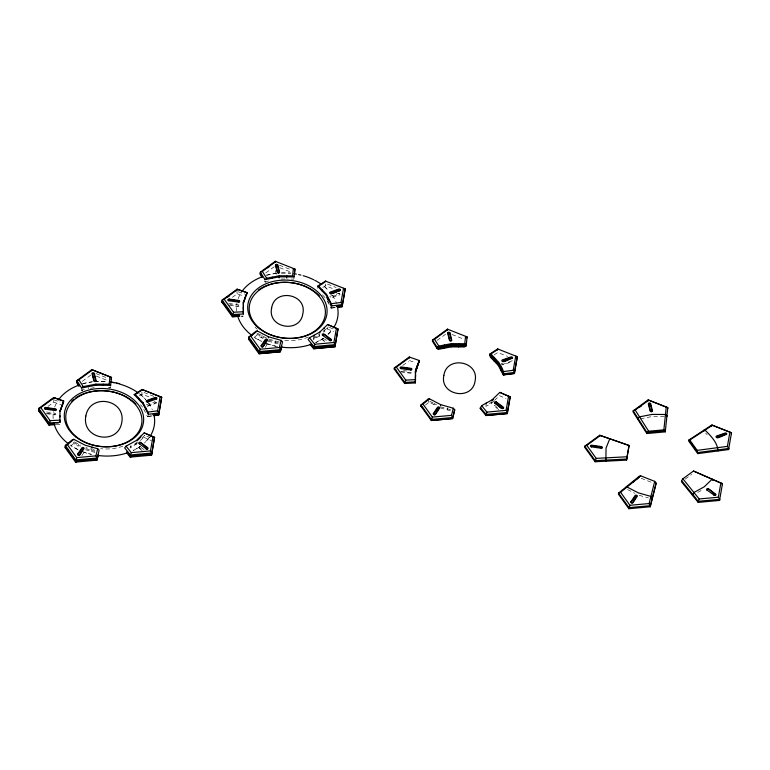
<?xml version="1.0" encoding="UTF-8"?>
<svg xmlns="http://www.w3.org/2000/svg" width="770" height="770" viewBox="0 0 770 770"><rect width="100%" height="100%" fill="white"/><g stroke="black" fill="none" stroke-linecap="round" stroke-linejoin="round"><path stroke-width="0.58" stroke-dasharray="3.85 2.89" d="M56.104 424.722L59.694 424.539L59.8 423.462M81.543 388.985L82.775 390.929L81.36 390.14L81.476 389.062M78.54 444.059L78.328 446.215L73.41 443.655L70.638 445.926M88.454 388.773L88.56 387.685M91.688 451.49L91.909 449.324L85.826 447.601M108.734 388.561L110.437 387.493L110.543 386.405M130.371 445.811L130.159 447.976L137.406 443.376M135.944 444.791L136.165 442.625M143.72 409.178L147.445 416.426L148.129 416.464L148.244 415.377M266.218 282.552L264.803 281.762L264.918 280.684M261.771 337.838L262.098 334.594M275.131 343.102L275.352 340.946M293.986 278.028L293.88 279.106L287.499 279.067M317.404 288.375L317.51 287.297M313.929 336.346L313.602 339.589L320.849 334.998M319.386 336.403L319.608 334.247L313.814 337.433M323.978 330.012L323.756 332.178L327.192 328.857L328.241 326.865M327.163 300.8L330.888 308.038L331.572 308.077L331.687 306.999M434.049 404.625L434.164 403.538L437.293 405.174M447.418 409.89L447.63 407.725M485.995 405.289L485.889 406.377L491.674 403.191L493.859 401.074M491.674 403.191L491.78 402.113L488.883 403.701M266.67 344.277L266.603 343.69M140.313 440.556L143.749 437.235L144.798 435.243L140.419 439.478M494.581 405.261L498.2 408.524M511.848 360.928L503.099 364.22L502.03 363.931L502.175 363.238M81.812 455.696L83.564 453.049M265.255 347.308L267.103 344.479A1.194 0.876 5.7 0 0 266.699 343.632M148.292 438.842L144.5 442.596M137.512 442.298L130.265 446.889M323.862 331.09L326.778 328.27M494.581 400.371L499.47 395.636L506.063 398.552M327.943 334.209L331.735 330.465A50.916 37.172 5.7 0 1 327.876 334.652M254.081 337.539L256.853 335.277L263.86 338.925M425.435 405.078L429.131 402.065L436.138 405.713M48 406.377L53.736 402.181L60.917 404.683M82.284 381.333L90.898 375.038M232.396 297.297L237.179 293.793L243.339 295.94M265.727 272.955L274.341 266.661M402.768 365.471L408.504 361.284M437.062 340.436L446.629 333.449M685.204 479.094L691.653 474.387M139.312 395.886L142.017 394.115L150.833 397.589M322.755 287.499L325.46 285.737L334.276 289.212M494.138 354.874L497.747 352.516L507.661 356.423M316.008 342.506L323.804 338.165M133.537 450.344L140.361 446.552M313.708 338.511L319.492 335.325M697.736 492.434L701.942 490.124M502.338 363.161L501.876 363.286A1.194 0.876 5.7 0 0 502.974 364.826L511.877 361.669A1.194 0.876 5.7 0 0 512.108 360.63M329.82 296.392L338.415 293.418L339.57 293.842L330.214 297.451M146.377 404.77L154.972 401.796M338.222 293.418L338.492 293.351A1.194 0.876 5.7 0 1 339.599 294.891L330.696 298.038A1.194 0.876 5.7 0 1 330.08 298M154.78 401.796L156.118 402.527L147.378 405.819L146.3 405.53M147.253 406.416L156.156 403.268A1.194 0.876 5.7 0 0 155.049 401.728M264.803 281.762L269.875 280.781M81.36 390.14L84.402 389.553M90.475 388.378L94.527 387.589M640.457 418.793L651.959 416.57L664.568 416.647M266.074 275.159L275.901 273.292M82.631 383.537L92.458 381.67M330.888 308.038L336.278 307.336M331.572 308.077L336.269 307.461M147.445 416.426L151.757 415.858M148.129 416.464L152.826 415.848M139.534 446.581L138.879 447.437L143.335 450.758M240.827 316.181L243.137 316.162L240.75 316.287M56.21 423.644L58.607 423.519M281.522 272.888L290.675 272.907M94.643 381.256L107.232 381.285M281.117 279.029L285.372 279.058M108.31 387.474L110.437 387.493M228.796 303.409L238.286 304.747M229.768 304.737C230.499 303.89 240.365 308.067 238.44 304.814M228.488 305.132L238.267 306.479A1.194 0.876 5.7 0 0 238.565 304.814L238.238 304.766M403.442 370.543L407.012 371.034M400.872 371.361L410.525 372.699L411.209 372.228L410.728 371.592M400.775 371.91L410.554 373.267A1.194 0.876 5.7 0 0 410.853 371.602L410.525 371.544M46.537 411.979L54.843 413.134M47.509 413.288C48.173 412.71 56.884 416.137 54.997 413.192M46.229 413.673L54.824 414.866A1.194 0.876 5.7 0 0 55.122 413.201L54.795 413.144M279.404 342.092L268.249 338.935L256.766 332.958M268.143 340.013L279.298 343.17M268.037 341.1L278.48 344.055M440.43 406.801L451.586 409.958M440.315 407.879L450.758 410.833M639.177 495.322L648.388 497.93M92.92 449.613L94.951 450.181M85.711 448.689L94.845 451.268M85.605 449.767L95.037 452.433M265.65 343.478L276.555 346.606M83.304 452.173L90.927 454.367M323.371 338.29C320.156 338.194 325.094 341.543 325.912 341.745M139.736 446.61L140.323 446.821M237.997 291.705L246.929 294.814M409.467 360.581L415.617 362.728M53.438 399.697L60.137 402.027M279.414 265.169L291.435 269.904M327.452 284.101L336.192 287.547M451.99 334.488L464.118 339.262M279.712 267.7L291.83 272.474M641.14 478.266L652.796 482.867M95.971 373.556L106.895 377.858M153.836 396.358L141.824 391.622L142.017 394.115M96.269 376.078L107.29 380.428M329.3 327.337L334.613 329.685M327.192 328.857L333.776 331.764M146.916 436.186L150.102 437.591M143.749 437.235L151.44 440.632M255.024 338.011L261.405 341.293M77.963 449.67L69.858 444.954M627.579 489.566L634.884 493.368M429.987 401.363L433.115 402.999M256.66 334.036L263.966 337.847M74.363 441.884L80.629 445.147M73.217 442.423L80.523 446.225M498.768 409.64L494.234 406.252A1.194 0.876 5.7 0 1 494.388 405.193M324.411 339.021L326.374 340.369M324.748 341.572L321.956 339.464A1.194 0.876 5.7 0 1 323.535 338.309M140.968 447.409L146.416 451.326M142.171 450.594L138.513 447.851A1.194 0.876 5.7 0 1 139.495 446.561M705.599 433.067L707.168 434.713M322.428 294.852L325.354 297.932M140.448 404.779L142.642 407.089M324.16 286.103L328.261 290.463M140.718 394.49L145.636 399.717M427.899 400.284L429.131 402.065M327.808 300.762L328.886 302.851M276.218 274.303L275.025 269.433M236.881 291.32L237.179 293.793M53.544 400.525L53.736 402.181M325.335 284.072L325.46 285.737M323.342 338.28A50.916 37.172 5.7 0 1 315.45 342.679M277.633 346.49A50.916 37.172 5.7 0 1 266.574 343.42M261.444 341.235A50.916 37.172 5.7 0 1 254.803 337.491M236.708 311.417A50.916 37.172 5.7 0 1 236.919 303.245M238.132 298.702A50.916 37.172 5.7 0 1 241.241 292.504M266.853 275.304A50.916 37.172 5.7 0 1 276.796 273.417M281.348 273.081A50.916 37.172 5.7 0 1 290.637 273.331M324.42 286.652A50.916 37.172 5.7 0 1 328.472 290.454M332.534 295.516A50.916 37.172 5.7 0 1 336.529 303.476M308.356 337.048A39.79 29.048 5.7 0 1 284.024 340.321M257.324 329.242A39.79 29.048 5.7 0 1 255.005 326.99M149.592 437.062A50.916 37.172 5.7 0 1 144.433 443.029M139.899 446.667A50.916 37.172 5.7 0 1 133.056 450.575M91.928 454.406A50.916 37.172 5.7 0 1 82.092 451.393M78.001 449.613A50.916 37.172 5.7 0 1 71.36 445.869M53.149 418.63A50.916 37.172 5.7 0 1 53.477 411.623M54.689 407.089A50.916 37.172 5.7 0 1 57.798 400.881M82.361 383.98A50.916 37.172 5.7 0 1 92.217 381.93M94.479 381.679A50.916 37.172 5.7 0 1 107.194 381.708M139.206 393.624A50.916 37.172 5.7 0 1 145.771 399.64M148.437 402.951A50.916 37.172 5.7 0 1 152.316 409.833M122.776 446.253A39.79 29.048 5.7 0 1 100.581 448.698M139.803 446.6A1.194 0.876 5.7 0 1 140.092 446.687"/><path stroke-width="1.16" d="M63.708 401.035L59.877 411.43L63.708 401.035L53.659 397.532L38.712 408.447L49.145 422.932L59.916 422.374L60.022 420.122L50.117 420.632L40.772 407.638L38.712 408.447L38.5 410.603L48.924 425.098L55.19 424.674M243.359 313.996L243.32 303.053L247.151 292.648L237.102 289.154L222.155 300.059L232.588 314.555L243.359 313.996L243.426 301.965L247.151 292.648L247.045 293.736M415.309 382.854L415.492 370.919L419.323 360.514L409.274 357.02L394.336 367.925L394.23 369.013L404.654 383.498L415.425 382.94L415.608 369.831L419.323 360.514L415.28 373.084M53.553 398.619L53.659 397.532L63.4 401.064M59.896 416.907L60.002 415.819M61.793 406.233L61.898 405.155M65.132 447.62L65.344 445.464L72.39 439.718L73.843 439.333L85.027 445.156L97.694 448.737L99.118 450.248L96.943 460.162L75.556 462.115L65.132 447.62L66.942 448.939M88.666 386.607L88.781 385.529M91.717 370.745L91.823 369.667L111.486 377.416L111.265 379.581M92.294 370.014L78.886 379.803L76.885 380.572L81.582 387.984L95.759 385.231L95.865 384.153L109.167 384.23L110.659 385.327L111.486 377.416L91.823 369.667L76.885 380.572L76.663 382.738L79.012 386.444M92.015 448.246L92.121 447.158M103.209 385.279L103.315 384.201M138.571 399.216L138.677 398.138M141.93 390.544L142.036 389.456L161.7 397.214L158.697 415.069L154 415.694M142.97 403.846L143.076 402.758L135.222 394.51L134.173 394.596L142.97 403.846L148.35 414.298L158.909 412.913L158.697 415.069L153.913 415.569M140.746 436.234L140.641 437.312L137.002 440.835M145.655 409.072L145.771 407.985M129.36 455.099L130.852 456.957L130.178 457.13L130.399 454.964L124.702 447.909L126.049 446.148L136.377 440.459L144.183 432.904L152.97 436.792L150.468 450.874L151.786 453.01L151.565 455.176L130.178 457.13L126.617 452.722M239.547 316.345L232.367 316.72L221.943 302.225L222.155 300.059L224.214 299.261L237.612 289.472L246.843 292.687M236.996 290.232L237.102 289.154L237.612 289.472M243.32 303.053L243.426 301.965M243.339 308.52L243.445 307.442M245.341 296.768L243.975 302.052M272.108 278.23L272.224 277.142M275.159 262.368L275.265 261.29L294.929 269.038L294.477 273.456M268.355 337.857L268.47 336.769L257.286 330.956L255.833 331.331L248.787 337.077L248.575 339.243L258.999 353.738L280.386 351.784L281.781 346.25M279.096 277.931L279.308 275.766L292.61 275.853L294.101 276.94L294.929 269.038L293.37 268.586L292.61 275.853M286.536 277.98L286.758 275.814M313.929 336.346L314.035 335.268M322.014 290.839L322.12 289.761M319.714 333.16L319.82 332.082L327.625 324.526L338.011 328.934L335.008 346.789L313.621 348.743L310.06 344.344M326.413 295.459L326.519 294.381L318.664 286.122L317.615 286.219L326.413 295.459L331.793 305.921L342.352 304.525L342.14 306.691L337.443 307.307M324.083 328.934L324.189 327.847M329.098 300.685L329.214 299.607M327.625 324.526L336.413 328.415L333.911 342.496L335.229 344.633L335.008 346.789L333.477 346.818M409.168 358.098L409.274 357.02L409.784 357.338L396.386 367.126L394.336 367.925L404.76 382.421L404.654 383.498L405.415 383.364M415.608 369.831L415.386 371.997L419.217 361.602M415.405 377.473L415.617 375.308M417.196 367.877L417.523 364.633M420.853 406.031L420.969 404.943L428.005 399.197L429.458 398.822L440.642 404.635L453.318 408.225L454.733 409.736L452.673 418.562L431.287 420.516L420.853 406.031L422.663 407.34M427.899 400.284L428.005 399.197M444.069 348.252L444.396 345.008M447.332 330.234L447.437 329.146L467.101 336.904L466.995 337.982M440.536 405.723L440.642 404.635M451.162 346.885L451.48 343.632L464.782 343.718L466.274 344.806L466.168 345.894L464.454 346.962L451.162 346.885L438.505 349.33L437.091 348.55L432.394 341.139L432.499 340.061L447.437 329.146L447.909 329.502L434.511 339.281L432.499 340.061L437.196 347.463L437.091 348.55L451.268 345.797L466.168 345.894L467.101 336.904L465.542 336.452L464.782 343.718M458.612 346.923L458.93 343.68M480.211 408.475L481.664 405.636L491.992 399.948L499.797 392.392L510.192 396.8L507.295 413.577L485.909 415.531L480.211 408.475L481.346 408.88M489.682 355.163L489.787 354.084L497.661 348.945L517.315 356.693L514.418 373.479L503.859 374.865L503.176 374.826L498.373 365.49L490.519 357.242L489.682 355.163L498.479 364.412L503.859 374.865C503.416 366.414 496.438 359.686 490.846 353.988L489.787 354.084L498.585 363.325L503.965 373.787L514.524 372.391L517.315 356.693L515.707 356.221L513.205 370.303L514.524 372.391L514.418 373.479L503.176 374.826M486.101 404.212L486.207 403.133M493.974 360.87L494.301 357.627M491.992 399.948L491.886 401.026L493.349 399.62M497.545 350.023L497.661 348.945L498.075 349.272L490.846 353.988M498.373 365.49L498.7 362.247M501.058 370.717L501.385 367.473M595.095 461.75L596.182 458.371L586.827 445.378L584.776 446.177L584.671 447.264L595.095 461.75L626.559 460.123L629.08 445.493L599.715 435.271L584.776 446.177L595.2 460.672L626.665 459.036L629.08 445.493L599.715 435.271L599.609 436.349M605.865 461.192L606.048 448.082L609.763 438.765M626.559 460.123L626.992 456.774L596.182 458.371M625.49 488.478L625.596 487.391L627.05 487.015L638.234 492.829L650.91 496.419L652.325 497.93L652.219 499.008M637.781 419.313L637.897 418.235L639.524 416.859L652.18 414.404L665.472 414.481L666.964 415.579L666.859 416.657M628.878 508.71L629.937 505.293L620.582 492.29L618.56 493.137L618.454 494.225L628.878 508.71L650.265 506.766L655.982 484.118L656.088 483.04L654.712 481.365L640.717 475.85L639.119 476.351L618.56 493.137L628.984 507.632L650.371 505.678L656.088 483.04M639.013 477.429L639.119 476.351M648.022 400.997L648.128 399.919L667.792 407.667L667.686 408.745M646.819 433.539L646.925 432.461L633.19 410.824L648.128 399.919L667.792 407.667L665.27 431.855L646.819 433.539L633.084 411.911L633.19 410.824L635.202 410.054L648.6 400.265M650.265 506.766L649.11 503.541L654.712 481.365M665.27 431.855L665.376 430.776L663.865 429.843L648.648 431.229L646.925 432.461L665.376 430.776M681.633 480.701L681.527 481.789L698.178 502.387L719.555 500.433L722.462 483.647L693.5 471.028L682.865 478.796L681.633 480.701L698.284 501.299L698.178 502.387M692.471 495.331L693.934 492.482L704.261 486.804L712.067 479.248L712.895 479.421L712.789 480.499M697.745 453.617L697.177 450.363L689.756 440.045L688.861 440.036L688.755 441.114L697.745 453.617L728.603 449.555L731.5 432.779L711.836 425.03L688.861 440.036L697.861 452.539L728.709 448.477L728.603 449.555M703.867 431.248L703.972 430.161L705.022 430.074C710.623 435.772 717.592 442.5 718.044 450.95M711.73 426.108L711.836 425.03L731.5 432.779L731.394 433.856M719.555 500.433L719.671 499.355L718.352 497.218L720.855 483.137L693.5 471.028M722.347 484.734L722.462 483.647L720.855 483.137M109.167 384.23L109.927 376.963M663.865 429.843L666.233 407.214M158.909 412.913L157.581 410.814L160.083 396.743L142.036 389.456L134.173 394.596M342.352 304.525L341.023 302.437L343.526 288.355L345.143 288.827L344.931 290.993L342.14 306.691L340.59 306.768M481.664 405.636L486.9 412.114L485.909 415.531L507.295 413.577L507.401 412.499L506.082 410.362L508.585 396.281L499.797 392.392M728.709 448.477L727.381 446.388L729.883 432.307M73.843 439.333L67.375 444.617L65.344 445.464L75.778 459.95L97.155 457.996L95.904 455.859L97.694 448.737M98.165 454.656L97.049 459.084L75.662 461.038L65.238 446.542M98.059 455.734L96.943 460.162L95.47 460.181M281.137 340.359L282.561 341.87L280.598 349.619L259.221 351.572L248.787 337.077L250.818 336.23L260.164 349.233L258.999 353.738L280.386 351.784L280.598 349.619L279.346 347.482L281.137 340.359L268.47 336.769M281.608 346.269L280.492 350.697L259.105 352.65L248.681 338.165M454.733 409.736L452.779 417.484L431.392 419.438L420.969 404.943L422.99 404.096L432.336 417.099L431.287 420.516L452.673 418.562L451.518 415.348L453.318 408.225M60.532 410.429L61.687 407.311M62.072 406.271L63.602 402.113M126.049 446.148L131.285 452.625L130.399 454.964L151.786 453.01M319.82 332.082L309.492 337.77L314.728 344.248L313.621 348.743L332.342 346.923M682.865 478.796L699.17 498.97L698.284 501.299L719.671 499.355M67.375 444.617L76.721 457.611L75.556 462.115L76.288 461.933M50.117 420.632L48.924 425.098L49.684 424.963M224.214 299.261L233.56 312.254L232.367 316.72L238.633 316.297M396.386 367.126L405.742 380.12L404.76 382.421L415.531 381.862M309.492 337.77L308.144 339.531L313.842 346.587L335.229 344.633M339.724 290.608L339.878 289.915L338.993 289.587L330.436 292.59C329.319 296.248 338.79 290.194 339.801 290.675M81.582 387.984L83.208 386.607L95.865 384.153M261.867 277.133L260.106 274.361L260.327 272.195L262.329 271.415L275.737 261.636L275.265 261.29L260.327 272.195L265.024 279.597L266.651 278.22L279.308 275.766M451.48 343.632L438.833 346.086L437.196 347.463L451.374 344.719L466.274 344.806M250.818 336.23L257.286 330.956M422.99 404.096L429.458 398.822M620.582 492.29L640.717 475.85M632.709 482.588L634.509 481.115M636.309 479.643L638.118 478.17M40.772 407.638L54.169 397.849M227.651 297.056L229.518 295.69M267.681 267.825L269.558 266.458M586.827 445.378L600.234 435.589M639.62 407.137L641.487 405.771M135.222 394.51L142.45 389.784M317.615 286.219L325.479 281.079L345.143 288.827L342.246 305.613L336.375 306.383M318.664 286.122L325.893 281.406L325.479 281.079M689.756 440.045L712.25 425.358M156.118 399.072L156.435 398.292L155.55 397.965L146.618 401.305L147.946 402.027M331.196 293.649L340.032 290.56A1.194 0.876 5.7 0 0 338.925 289.019L330.022 292.177A1.194 0.876 5.7 0 0 331.129 293.717M147.753 402.027L156.589 398.937A1.194 0.876 5.7 0 0 155.482 397.407L146.579 400.554A1.194 0.876 5.7 0 0 147.686 402.094M503.378 361.515L512.127 357.925L510.972 357.492L502.618 360.456C501.511 364.162 511.213 357.935 512.204 358.425A1.194 0.876 5.7 0 0 511.097 356.885L502.194 360.042A1.194 0.876 5.7 0 0 503.301 361.582M717.553 437.601L726.303 434.011L725.157 433.577L716.793 436.542C715.686 440.248 725.388 434.02 726.389 434.511A1.194 0.876 5.7 0 0 725.282 432.971L716.379 436.128A1.194 0.876 5.7 0 0 717.486 437.658M265.024 279.597L279.202 276.853L294.101 276.94M238.623 302.129L239.306 301.513L238.623 300.974L228.969 299.636L228.286 300.108L228.767 300.743M55.257 410.535A1.194 0.876 5.7 0 0 55.556 408.87L45.497 407.455A1.194 0.876 5.7 0 0 45.199 409.12L54.978 410.525L55.864 410.044L55.18 409.361L45.728 408.023L44.843 408.485L45.324 409.12M410.795 369.995L411.478 369.523L410.795 368.84L401.353 367.511L400.458 367.973L401.141 368.657L410.882 370.024A1.194 0.876 5.7 0 0 411.17 368.358L401.112 366.934A1.194 0.876 5.7 0 0 400.824 368.599L401.093 368.666M601.235 448.246L601.919 447.774L601.235 447.091L591.793 445.763L590.898 446.225L591.591 446.908L601.322 448.275A1.194 0.876 5.7 0 0 601.611 446.61L591.553 445.185A1.194 0.876 5.7 0 0 591.264 446.85L591.533 446.918M326.519 294.381L331.321 303.717L341.023 302.437M337.356 307.192L339.512 306.903M143.076 402.758L147.879 412.094L157.581 410.814M152.932 414.761L158.803 413.99L161.7 397.214L160.083 396.743M503.493 371.583L513.205 370.303M697.177 450.363L727.381 446.388M260.164 349.233L279.346 347.482M314.728 344.248L333.911 342.496M432.336 417.099L451.518 415.348M486.9 412.114L506.082 410.362M76.721 457.611L95.904 455.859M131.285 452.625L150.468 450.874M629.937 505.293L649.11 503.541M699.17 498.97L718.352 497.218M233.56 312.254L243.464 311.744M239.653 315.267L232.473 315.633L222.049 301.147M405.742 380.12L415.636 379.61M55.017 423.712L49.03 424.02L38.606 409.525M150.035 455.205L151.565 455.176L154.568 437.312L144.183 432.904M95.759 385.231L110.659 385.327M110.611 381.93L119.62 383.624M336.413 328.415L338.011 328.934L335.114 345.711L313.727 347.665L310.878 344.142M508.585 396.281L510.192 396.8L507.401 412.499L486.014 414.453L480.316 407.397M152.97 436.792L154.568 437.312L151.671 454.088L130.284 456.042L126.723 451.634M713.973 495.177L714.204 495.312A1.194 0.876 5.7 0 0 715.782 494.157L708.41 488.7A1.194 0.876 5.7 0 0 706.831 489.864L707.274 490.115M329.522 340.456L330.879 340.542L330.84 339.714C329.733 339.907 322.928 331.649 322.832 335.393M146.079 448.833L147.436 448.92L147.397 448.101C146.29 448.284 139.486 440.026 139.389 443.78M707.004 490.028L714.368 495.331L715.32 495.264L715.282 494.436C713.675 494.754 708.14 486.476 707.139 489.99M394.23 369.013L396.069 370.37M329.753 340.513L322.38 335.142A1.194 0.876 5.7 0 1 323.968 333.988L331.341 339.435A1.194 0.876 5.7 0 1 329.762 340.59M221.943 302.225L223.781 303.582M146.31 448.891L138.937 443.52A1.194 0.876 5.7 0 1 140.525 442.365L147.898 447.813A1.194 0.876 5.7 0 1 146.319 448.968M38.5 410.603L40.338 411.96M484.33 412.576L486.582 415.357M251.049 341.485L253.725 345.201M256.391 348.916L257.729 350.774M635.202 410.054L648.648 431.229M434.511 339.281L438.833 346.086M436.657 346.423L438.505 349.33M262.329 271.415L266.651 278.22M260.212 273.273L262.57 276.979M78.886 379.803L83.208 386.607M76.769 381.66L79.127 385.356M326.846 297.586L327.914 299.684M330.07 303.861L331.148 305.95M331.321 303.717L331.793 305.921M147.879 412.094L148.35 414.298M59.983 410.352L59.916 422.374M337.212 305.786A50.916 37.172 5.7 0 1 333.631 327.77M311.388 344.277A50.916 37.172 5.7 0 1 281.05 347.049M251.963 335.489A50.916 37.172 5.7 0 1 237.304 314.651M241.857 291.589A50.916 37.172 5.7 0 1 262.406 276.719M294.082 273.745A50.916 37.172 5.7 0 1 296.383 274.12M298.673 274.572A50.916 37.172 5.7 0 1 300.926 275.092M303.13 275.689A50.916 37.172 5.7 0 1 313.659 279.731M314.641 280.222A50.916 37.172 5.7 0 1 321.716 284.553M258.325 290.107A39.79 29.048 5.7 0 1 261.973 287.778M262.936 287.258A39.79 29.048 5.7 0 1 269.279 284.621M270.386 284.274A39.79 29.048 5.7 0 1 319.367 295.882M153.769 414.173A50.916 37.172 5.7 0 1 150.189 436.147M127.945 452.654A50.916 37.172 5.7 0 1 97.607 455.426M68.52 443.867A50.916 37.172 5.7 0 1 53.861 423.028M58.414 399.976A50.916 37.172 5.7 0 1 78.964 385.106M111.794 382.305A50.916 37.172 5.7 0 1 114.085 382.719M116.357 383.2A50.916 37.172 5.7 0 1 118.59 383.768M119.687 384.066A50.916 37.172 5.7 0 1 138.273 392.931M71.697 401.151A39.79 29.048 5.7 0 1 74.035 399.13M75.758 397.869A39.79 29.048 5.7 0 1 77.587 396.704M78.53 396.155A39.79 29.048 5.7 0 1 85.836 392.998M86.943 392.661A39.79 29.048 5.7 0 1 135.924 404.269M78.02 454.57L78.665 455.282L79.522 454.993L83.535 448.284L82.169 448.304L78.02 454.57M85.836 416.041C81.36 439.381 117.8 445.878 121.756 422.518C126.232 399.178 89.792 392.681 85.836 416.041M261.463 346.192L262.108 346.895L262.965 346.615L266.978 339.907L265.611 339.926L261.463 346.192M271.627 308.077C267.219 328.058 300.002 333.93 302.851 313.717C307.259 293.736 274.476 287.874 271.627 308.077M433.645 414.058L434.28 414.761L435.137 414.481L439.16 407.773L437.784 407.792L433.645 414.058M443.857 375.404C439.449 395.385 472.231 401.247 475.08 381.044C479.489 361.063 446.706 355.191 443.857 375.404M631.236 502.252L631.679 502.906L632.738 502.675L636.751 495.967L635.385 495.986L631.236 502.252M494.773 402.691L495.004 403.259C496.111 403.076 502.916 411.334 503.022 407.58L496.092 402.469L494.773 402.691M92.429 373.652L94.152 380.9L95.278 381.371L95.711 380.755L93.95 373.806L92.429 373.652M275.872 265.275L277.595 272.522L278.721 272.984L279.154 272.378L277.392 265.429L275.872 265.275M448.044 333.141L449.767 340.388L450.893 340.85L451.326 340.244L449.574 333.294L448.044 333.141M648.735 403.904L650.457 411.151L651.584 411.623L652.026 411.007L650.265 404.058L648.735 403.904M77.741 454.04L77.655 454.233A1.194 0.876 5.7 0 0 79.743 455.051L84.084 448.535A1.194 0.876 5.7 0 0 82.005 447.707L77.741 454.04M261.184 345.653L261.097 345.846A1.194 0.876 5.7 0 0 263.186 346.673L267.527 340.147A1.194 0.876 5.7 0 0 265.448 339.329L261.184 345.653M433.366 413.519L433.279 413.711A1.194 0.876 5.7 0 0 435.358 414.539L439.708 408.013A1.194 0.876 5.7 0 0 437.62 407.195L433.366 413.519M630.957 501.713L630.871 501.915A1.194 0.876 5.7 0 0 632.959 502.733L637.3 496.207A1.194 0.876 5.7 0 0 635.221 495.389L630.957 501.713M229.229 299.087L228.94 299.068A1.194 0.876 5.7 0 0 228.642 300.733L238.7 302.158A1.194 0.876 5.7 0 0 238.998 300.493L229.229 299.087M496.371 401.978L496.14 401.853A1.194 0.876 5.7 0 0 494.561 403.008L501.934 408.456A1.194 0.876 5.7 0 0 503.513 407.301L496.371 401.978M650.679 403.73L650.592 403.528A1.194 0.876 5.7 0 0 648.321 403.74L650.188 411.142A1.194 0.876 5.7 0 0 652.46 410.93L650.679 403.73M449.988 332.967L449.892 332.765A1.194 0.876 5.7 0 0 447.63 332.977L449.497 340.369A1.194 0.876 5.7 0 0 451.769 340.167L449.988 332.967M277.806 265.101L277.72 264.899A1.194 0.876 5.7 0 0 275.448 265.111L277.325 272.503A1.194 0.876 5.7 0 0 279.587 272.301L277.806 265.101M94.364 373.479L94.277 373.277A1.194 0.876 5.7 0 0 92.005 373.489L93.882 380.89A1.194 0.876 5.7 0 0 96.144 380.678L94.364 373.479M260.558 329.031A38.182 27.884 5.7 0 0 324.17 319.098A38.182 27.884 5.7 0 0 277.152 282.946A38.182 27.884 5.7 0 0 260.558 329.031M259.548 328.732A39.79 29.048 5.7 0 0 325.825 318.385A39.79 29.048 5.7 0 0 276.834 280.713A39.79 29.048 5.7 0 0 259.548 328.732M76.105 437.11A39.79 29.048 5.7 0 0 142.383 426.763A39.79 29.048 5.7 0 0 93.391 389.1A39.79 29.048 5.7 0 0 76.105 437.11M77.116 437.408A38.182 27.884 5.7 0 0 140.727 427.475A38.182 27.884 5.7 0 0 93.709 391.333A38.182 27.884 5.7 0 0 77.116 437.408"/></g></svg>
